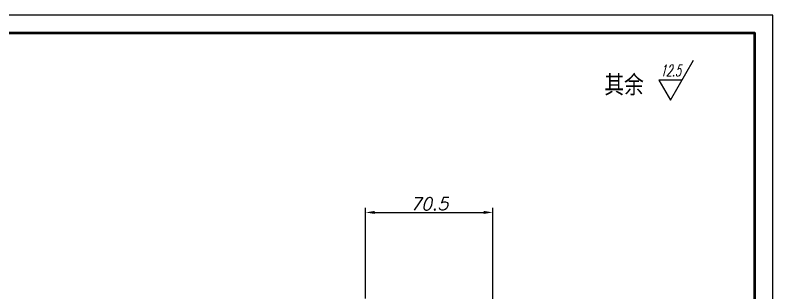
# Model space of a CAD drawing. Header units: inches. Extents: x 17901 to 26602, y 9673 to 14036.
# Drawn here: x 19994.7 to 20414.7, y 12640.4 to 12794.3 of the extents above; entities that cross this region are included whole.
import ezdxf
from ezdxf.enums import TextEntityAlignment as Align

# ---------------------------------------------------------------- set-up
doc = ezdxf.new("R2010")
doc.units = ezdxf.units.IN
doc.header["$MEASUREMENT"] = 0
doc.layers.add('图框_内框线', color=5, linetype='Continuous', lineweight=50)
doc.layers.add('标注线', color=3, linetype='Continuous', lineweight=25)
doc.styles.add('DIM_FONT', font='romans.shx', dxfattribs={"oblique": 15})
doc.styles.add('仿宋体', font='FSGB2312.ttf', dxfattribs={"width": 0.8, "height": 3.5})
doc.dimstyles.new('幅面 1：2$0', dxfattribs={"dimscale": 2, "dimtxt": 3.5, "dimasz": 2.5, "dimexe": 1.25, "dimexo": 0.625, "dimtad": 1, "dimdsep": 46, "dimtxsty": 'DIM_FONT', "dimcen": 2.5, "dimclrd": 256, "dimclrt": 256, "dimadec": 0, "dimazin": 0, "dimtfac": 1, "dimtmove": 0, "dimatfit": 3, "dimfxl": 1, "dimlwd": -1, "dimarcsym": 0})

# ---------------------------------------------------------------- blocks, each defined once
blk = doc.blocks.new('*D305')
at = {"layer": 'Defpoints', "color": 0, "transparency": 16777216}
for p in [(20259.45, 12684.99), (20188.95, 12636.09), (20259.45, 12606.09)]:
    blk.add_point(p, dxfattribs=at)
at = {"layer": '标注线', "color": 0, "lineweight": -2, "transparency": 16777216}
for p, q in [((20188.95, 12637.34), (20188.95, 12687.49)), ((20259.45, 12607.34), (20259.45, 12687.49))]:
    blk.add_line(p, q, dxfattribs=at)
at = {"layer": '标注线', "transparency": 16777216}
blk.add_line((20193.95, 12684.99), (20254.45, 12684.99), dxfattribs=at)
for points in [[(20193.95, 12685.83), (20193.95, 12684.16), (20188.95, 12684.99)], [(20254.45, 12685.83), (20254.45, 12684.16), (20259.45, 12684.99)]]:
    blk.add_solid(points, dxfattribs=at)
at = {"layer": '标注线', "transparency": 16777216, "insert": (20224.2, 12689.74), "char_height": 7, "attachment_point": 5, "style": 'DIM_FONT'}
blk.add_mtext('70.5', dxfattribs=at)

msp = doc.modelspace()

# ---------------------------------------------------------------- linework, layer by layer
at = {"layer": 'Defpoints'}
msp.add_lwpolyline([(19574.666, 12200.301), (20414.666, 12200.301), (20414.666, 12794.301), (19574.666, 12794.301)], close=True, dxfattribs=at)
at = {"layer": '图框_内框线'}
msp.add_lwpolyline([(19624.666, 12210.301), (20404.666, 12210.301), (20404.666, 12784.301), (19624.666, 12784.301)], close=True, dxfattribs=at)
at = {"layer": '标注线', "ltscale": 2}
msp.add_lwpolyline([(20364.348, 12758.281), (20351.548, 12758.281), (20357.948, 12747.196), (20370.748, 12769.366)], dxfattribs=at)

# ---------------------------------------------------------------- texts
at = {"layer": '标注线', "ltscale": 2, "style": 'DIM_FONT', "oblique": 15, "width": 0.559478}
msp.add_text('12.5', height=6.4, dxfattribs=at).set_placement((20352.229, 12760.411), (20363.653, 12760.411), align=Align.FIT)
at = {"layer": '标注线', "insert": (20321.311, 12760.881), "char_height": 10, "width": 122.47298, "attachment_point": 1, "style": '仿宋体'}
msp.add_mtext('其余', dxfattribs=at)

# ---------------------------------------------------------------- dimensions: what is measured, and where the dimension line sits
at = {"layer": '标注线'}
dim = msp.add_linear_dim(base=(20259.447, 12684.993), p1=(20188.947, 12636.091), p2=(20259.447, 12606.091), dimstyle='幅面 1：2$0', dxfattribs=at)
dim.commit()
dim.dimension.update_dxf_attribs({"geometry": '*D305', "text_midpoint": (20224.197, 12689.743)})

doc.saveas('drawing.dxf')
